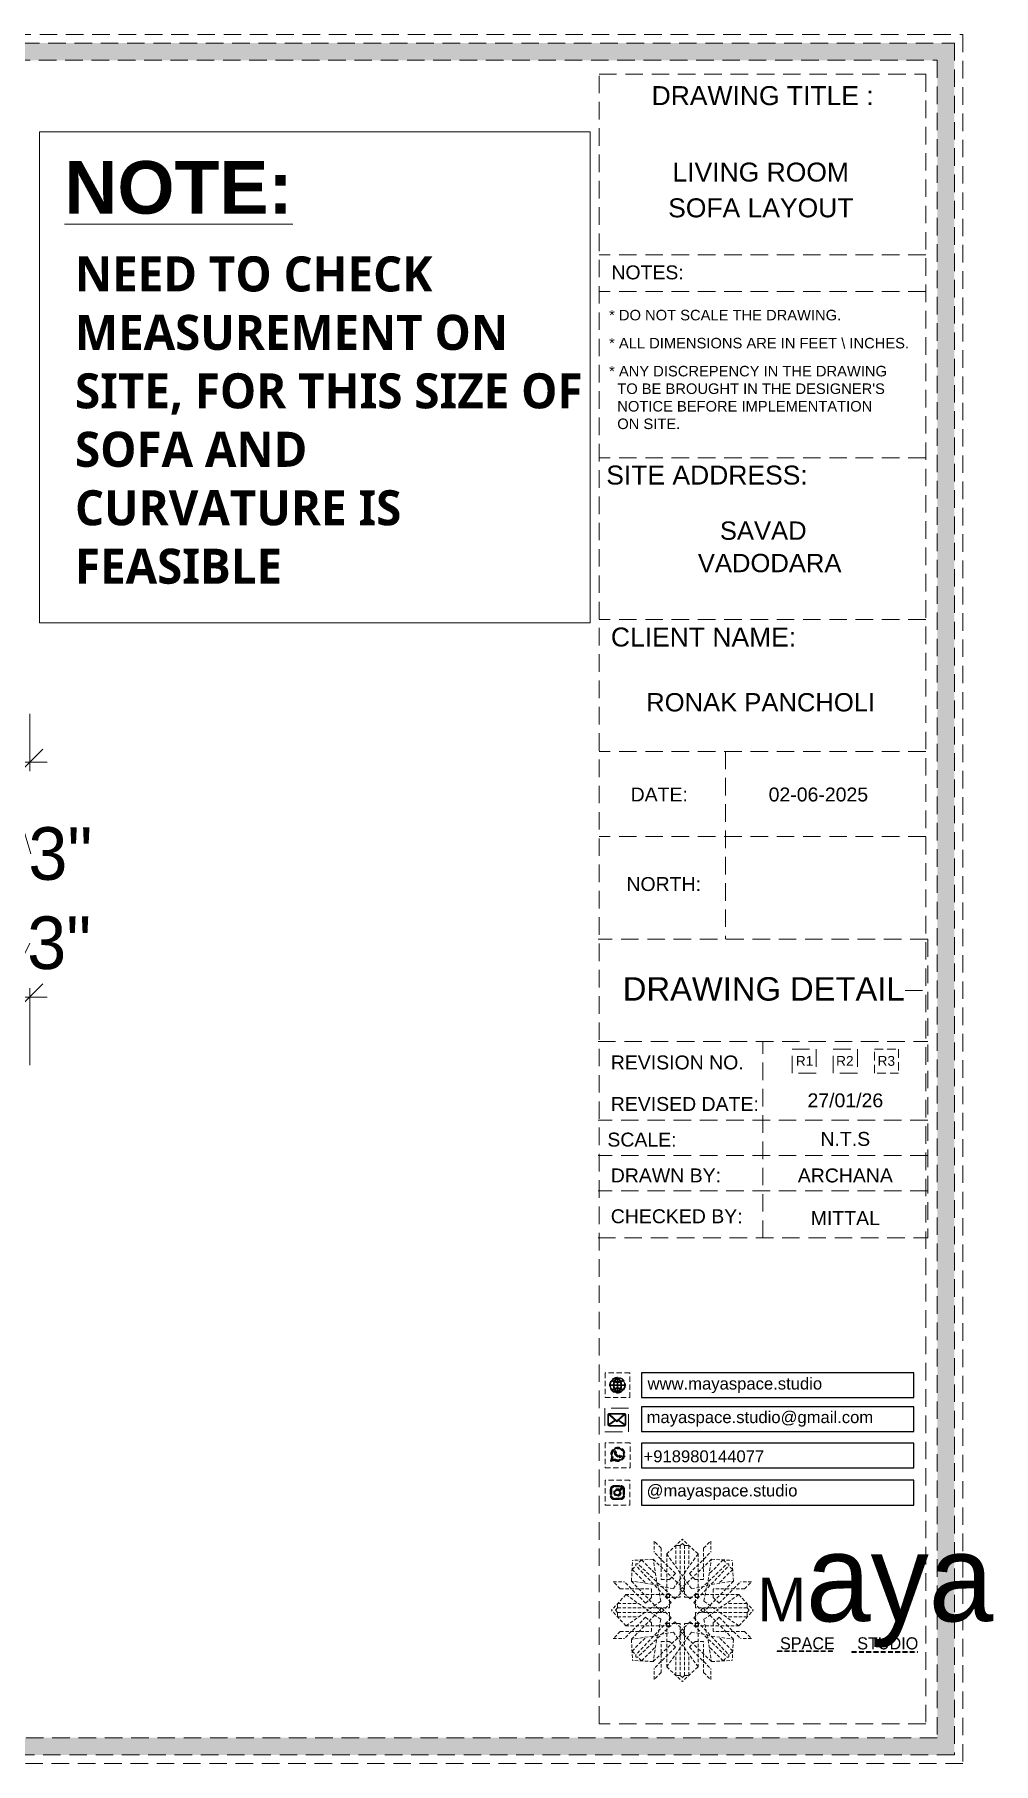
# Model space of a CAD drawing. Header units: millimetres. Extents: x 35877 to 3066687, y -650199 to -40525.
# Drawn here: x 145993.5 to 146048.3, y -179508.4 to -179409.8 of the extents above; entities that cross this region are included whole.
import ezdxf
from ezdxf.enums import TextEntityAlignment as Align

# ---------------------------------------------------------------- set-up
doc = ezdxf.new("R2010")
doc.units = ezdxf.units.MM
doc.header["$MEASUREMENT"] = 0
doc.header["$PDMODE"] = 35
doc.linetypes.add('DASHED', pattern=[0.75, 0.5, -0.25])
doc.linetypes.add('DASHEDX2', pattern=[1.5, 1, -0.5])
doc.layers.get('Defpoints').update_dxf_attribs({"color": 220})
for name, color, linetype, lineweight in [('DIM.', 250, 'Continuous', 13), ('Dimension', 10, 'DASHEDX2', 20), ('furniture dimensions', 1, 'DASHED', 0), ('NAME PLATE', 7, 'Continuous', 25), ('wall', 7, 'Continuous', 30)]:
    doc.layers.add(name, color=color, linetype=linetype, lineweight=lineweight)
doc.styles.add('Arial', font='arial.ttf')
doc.styles.add('century g', font='GOTHIC.TTF')
doc.styles.get("Standard").update_dxf_attribs({"font": 'arial.ttf', "height": 6})
doc.styles.add('style4', font='ARIALN.TTF')
doc.dimstyles.new('Archana', dxfattribs={"dimtxt": 2, "dimasz": 0.75, "dimexe": 0.5, "dimexo": 0.5, "dimgap": 0, "dimtad": 0, "dimzin": 0, "dimdsep": 46, "dimlunit": 4, "dimtxsty": 'century g', "dimblk": 'OBLIQUE', "dimcen": 0, "dimdle": 1, "dimclrd": 256, "dimclre": 256, "dimclrt": 256, "dimadec": 0, "dimazin": 0, "dimtfac": 1, "dimtofl": 0, "dimtmove": 1, "dimatfit": 3, "dimfxl": 1, "dimfxlon": 1, "dimtolj": 1, "dimtzin": 0, "dimlwd": -1, "dimlwe": -1, "dimarcsym": 0})

# ---------------------------------------------------------------- blocks, each defined once
blk = doc.blocks.new('_Oblique')
at = {"layer": 'wall', "color": 0, "lineweight": -2}
blk.add_line((-0.5, -0.5), (0.5, 0.5), dxfattribs=at)
blk = doc.blocks.new('*D787')
at = {"layer": 'Defpoints', "color": 0, "linetype": 'Continuous', "lineweight": 0, "transparency": 16777216}
for p in [(145990.267, -179447.927, 3.712), (145993.267, -179447.927, 3.712), (145993.267, -179451.342)]:
    blk.add_point(p, dxfattribs=at)
at = {"layer": 'furniture dimensions', "color": 5, "linetype": 'ByBlock', "transparency": 16777216}
blk.add_line((145990.267, -179448.577), (145990.267, -179451.842), dxfattribs=at)
at = {"layer": 'furniture dimensions', "color": 5, "linetype": 'Continuous', "transparency": 16777216}
for p, q in [((145993.267, -179448.577), (145993.267, -179451.842)), ((145989.267, -179451.342), (145994.267, -179451.342)), ((145991.767, -179451.342), (145993.335, -179456.568))]:
    blk.add_line(p, q, dxfattribs=at)
at = {"layer": 'furniture dimensions', "color": 5, "linetype": 'Continuous', "transparency": 16777216, "xscale": 1.5, "yscale": 1.5, "zscale": 1.5, "rotation": 180}
blk.add_blockref('_Oblique', (145990.267, -179451.342), dxfattribs=at)
at = {"layer": 'furniture dimensions', "color": 5, "linetype": 'Continuous', "transparency": 16777216, "xscale": 1.5, "yscale": 1.5, "zscale": 1.5}
blk.add_blockref('_Oblique', (145993.267, -179451.342), dxfattribs=at)
at = {"layer": 'furniture dimensions', "linetype": 'Continuous', "lineweight": 0, "transparency": 16777216, "insert": (145995.016, -179456.568), "char_height": 3, "attachment_point": 5, "style": 'century g'}
blk.add_mtext('\\A1;3"', dxfattribs=at)
blk = doc.blocks.new('*D790')
at = {"layer": 'Defpoints', "color": 0, "linetype": 'Continuous', "lineweight": 0, "transparency": 16777216}
for p in [(145990.267, -179464.736), (145990.267, -179479.873, 3.712), (145993.267, -179479.888, 3.712)]:
    blk.add_point(p, dxfattribs=at)
at = {"layer": 'furniture dimensions', "color": 5, "linetype": 'Continuous', "transparency": 16777216}
for p, q in [((145991.767, -179464.736), (145993.267, -179461.657)), ((145990.267, -179468.614), (145990.267, -179464.236)), ((145994.267, -179464.736), (145989.267, -179464.736))]:
    blk.add_line(p, q, dxfattribs=at)
at = {"layer": 'furniture dimensions', "color": 5, "linetype": 'ByBlock', "transparency": 16777216}
blk.add_line((145993.267, -179468.614), (145993.267, -179464.236), dxfattribs=at)
at = {"layer": 'furniture dimensions', "color": 5, "linetype": 'Continuous', "transparency": 16777216, "xscale": 1.5, "yscale": 1.5, "zscale": 1.5, "rotation": 180}
blk.add_blockref('_Oblique', (145990.267, -179464.736), dxfattribs=at)
at = {"layer": 'furniture dimensions', "color": 5, "linetype": 'Continuous', "transparency": 16777216, "xscale": 1.5, "yscale": 1.5, "zscale": 1.5}
blk.add_blockref('_Oblique', (145993.267, -179464.736), dxfattribs=at)
at = {"layer": 'furniture dimensions', "linetype": 'Continuous', "lineweight": 0, "transparency": 16777216, "insert": (145994.948, -179461.657), "char_height": 3, "attachment_point": 5, "style": 'century g'}
blk.add_mtext('\\A1;3"', dxfattribs=at)
blk = doc.blocks.new('FSFSF')
at = {"color": 42, "lineweight": 5, "true_color": 0xe0ac11}
for p, q in [((28600.03, 143.51), (28600.03, 140.16)), ((28602.15, 141.41), (28600.03, 143.51)), ((28602.15, 141.41), (28602.15, 131.95)), ((28603.86, 139.69), (28608.58, 144.08)), ((28607.9, 142.22), (28606.58, 142.22)), ((28606.58, 142.22), (28606.58, 135.84)), ((28607.9, 142.22), (28608.58, 142.85)), ((28607.9, 142.22), (28607.9, 126.58)), ((28613.31, 139.69), (28608.58, 144.08)), ((28609.27, 142.22), (28608.59, 142.85)), ((28609.27, 142.22), (28609.27, 126.58)), ((28609.27, 142.22), (28610.59, 142.22)), ((28610.59, 142.22), (28610.59, 135.84)), ((28615.02, 141.41), (28617.14, 143.51)), ((28615.02, 141.41), (28615.02, 131.95)), ((28617.14, 143.51), (28617.14, 140.16)), ((28593.19, 131.45), (28593.54, 137.71)), ((28593.39, 135), (28594.56, 136.12)), ((28599.8, 138.06), (28593.54, 137.71)), ((28595.12, 136.69), (28594.53, 136.69)), ((28594.56, 136.12), (28594.56, 136.71)), ((28605.17, 124.98), (28594.56, 136.12)), ((28596.24, 137.86), (28595.12, 136.69)), ((28606.27, 126.08), (28595.12, 136.69)), ((28596.24, 137.86), (28600.47, 133.65)), ((28601.03, 130), (28599.8, 138.06)), ((28599.8, 138.05), (28608.58, 129.56)), ((28606.47, 133.76), (28600.03, 140.16)), ((28603.86, 126.58), (28603.86, 139.69)), ((28603.86, 139.69), (28608.58, 133.02)), ((28613.31, 139.69), (28608.59, 133.02)), ((28617.37, 138.05), (28608.59, 129.56)), ((28610.7, 133.76), (28617.14, 140.16)), ((28610.9, 126.08), (28622.05, 136.69)), ((28612.02, 124.98), (28622.62, 136.12)), ((28613.31, 126.58), (28613.31, 139.69)), ((28616.14, 130), (28617.37, 138.06)), ((28620.93, 137.86), (28616.7, 133.65)), ((28617.37, 138.06), (28623.63, 137.71)), ((28620.93, 137.86), (28622.05, 136.69)), ((28622.05, 136.69), (28622.64, 136.69)), ((28622.62, 136.12), (28622.62, 136.71)), ((28623.8, 135), (28622.62, 136.12)), ((28624, 131.45), (28623.65, 137.71)), ((28587.73, 131.22), (28591.08, 131.22)), ((28589.84, 129.1), (28587.73, 131.22)), ((28597.49, 124.78), (28591.08, 131.22)), ((28593.19, 131.45), (28601.69, 122.67)), ((28601.25, 130.22), (28593.19, 131.45)), ((28593.39, 135), (28597.6, 130.78)), ((28604.75, 131.95), (28602.15, 131.95)), ((28606.47, 133.76), (28604.75, 131.95)), ((28605.86, 129.18), (28608.58, 133.02)), ((28611.31, 129.18), (28608.59, 133.02)), ((28610.7, 133.76), (28612.42, 131.95)), ((28612.42, 131.95), (28615.02, 131.95)), ((28623.99, 131.45), (28615.5, 122.67)), ((28615.94, 130.22), (28624, 131.45)), ((28623.8, 135), (28619.59, 130.78)), ((28619.7, 124.78), (28626.1, 131.22)), ((28629.45, 131.22), (28626.1, 131.22)), ((28627.34, 129.1), (28629.45, 131.22)), ((28591.56, 127.39), (28587.17, 122.66)), ((28589.84, 129.1), (28599.29, 129.1)), ((28604.66, 127.39), (28591.56, 127.39)), ((28591.56, 127.39), (28598.23, 122.67)), ((28597.49, 124.78), (28599.29, 126.5)), ((28602.07, 125.39), (28598.23, 122.67)), ((28599.29, 126.5), (28599.29, 129.1)), ((28605.86, 129.18), (28601.03, 130)), ((28602.07, 125.39), (28601.25, 130.22)), ((28603.68, 126.54), (28603.68, 127.39)), ((28604.66, 126.54), (28603.68, 126.54)), ((28604.71, 127.57), (28603.86, 127.57)), ((28607.9, 126.58), (28603.86, 126.58)), ((28604.66, 123.35), (28604.66, 127.39)), ((28604.7, 126.58), (28604.71, 127.57)), ((28606.27, 126.08), (28608.58, 128.27)), ((28607.9, 128.92), (28608.58, 129.56)), ((28607.9, 128.92), (28608.58, 128.27)), ((28609.27, 128.92), (28608.59, 129.56)), ((28609.27, 128.92), (28608.59, 128.27)), ((28610.9, 126.08), (28608.59, 128.27)), ((28609.27, 126.58), (28613.31, 126.58)), ((28611.31, 129.18), (28616.14, 130)), ((28612.46, 126.58), (28612.46, 127.57)), ((28612.46, 127.57), (28613.31, 127.57)), ((28612.52, 123.35), (28612.52, 127.39)), ((28612.52, 127.39), (28625.63, 127.39)), ((28612.52, 126.54), (28613.51, 126.54)), ((28613.51, 126.54), (28613.51, 127.39)), ((28615.12, 125.39), (28615.94, 130.22)), ((28615.12, 125.39), (28618.96, 122.67)), ((28627.34, 129.1), (28617.89, 129.1)), ((28617.89, 126.5), (28617.89, 129.1)), ((28619.7, 124.78), (28617.89, 126.5)), ((28625.63, 127.39), (28618.96, 122.67)), ((28625.63, 127.39), (28630.02, 122.66)), ((28591.56, 117.94), (28587.17, 122.66)), ((28589.03, 123.35), (28588.4, 122.67)), ((28589.03, 121.98), (28588.4, 122.65)), ((28589.03, 123.35), (28589.03, 124.67)), ((28589.03, 124.67), (28595.4, 124.67)), ((28589.03, 123.35), (28604.66, 123.35)), ((28589.03, 121.98), (28604.66, 121.98)), ((28589.03, 121.98), (28589.03, 120.66)), ((28589.03, 120.66), (28595.4, 120.66)), ((28597.49, 120.54), (28591.08, 114.11)), ((28591.56, 117.94), (28598.23, 122.65)), ((28593.19, 113.88), (28601.69, 122.65)), ((28605.17, 120.35), (28594.56, 109.2)), ((28597.49, 120.54), (28599.29, 118.83)), ((28602.07, 119.94), (28598.23, 122.65)), ((28602.33, 123.35), (28601.69, 122.67)), ((28602.33, 121.98), (28601.69, 122.65)), ((28602.33, 123.35), (28602.97, 122.67)), ((28602.33, 121.98), (28602.97, 122.65)), ((28605.17, 124.98), (28602.97, 122.67)), ((28605.17, 120.35), (28602.97, 122.65)), ((28604.66, 121.98), (28604.66, 117.94)), ((28612.02, 124.98), (28614.21, 122.67)), ((28612.02, 120.35), (28614.21, 122.65)), ((28612.02, 120.35), (28622.62, 109.2)), ((28628.16, 123.35), (28612.52, 123.35)), ((28612.52, 121.98), (28612.52, 117.94)), ((28628.16, 121.98), (28612.52, 121.98)), ((28614.85, 123.35), (28614.21, 122.67)), ((28614.85, 121.98), (28614.21, 122.65)), ((28614.85, 123.35), (28615.5, 122.67)), ((28614.85, 121.98), (28615.5, 122.65)), ((28615.12, 119.94), (28618.96, 122.65)), ((28623.99, 113.88), (28615.5, 122.65)), ((28619.7, 120.54), (28617.89, 118.83)), ((28625.63, 117.94), (28618.96, 122.65)), ((28619.7, 120.54), (28626.1, 114.11)), ((28628.16, 124.67), (28621.78, 124.67)), ((28628.16, 120.66), (28621.78, 120.66)), ((28625.63, 117.94), (28630.02, 122.66)), ((28628.16, 123.35), (28628.16, 124.67)), ((28628.16, 123.35), (28628.78, 122.67)), ((28628.16, 121.98), (28628.78, 122.65)), ((28628.16, 121.98), (28628.16, 120.66)), ((28589.84, 116.23), (28587.73, 114.11)), ((28589.84, 116.23), (28599.29, 116.23)), ((28604.66, 117.94), (28591.56, 117.94)), ((28601.25, 115.1), (28593.19, 113.87)), ((28606.27, 119.15), (28595.12, 108.54)), ((28599.29, 118.83), (28599.29, 116.23)), ((28599.8, 107.17), (28608.58, 115.67)), ((28601.03, 115.23), (28599.8, 107.17)), ((28605.86, 116.05), (28601.03, 115.23)), ((28602.07, 119.94), (28601.25, 115.1)), ((28604.66, 118.78), (28603.68, 118.78)), ((28603.68, 118.78), (28603.68, 117.94)), ((28607.9, 118.65), (28603.86, 118.65)), ((28603.86, 118.65), (28603.86, 105.54)), ((28604.71, 117.66), (28603.86, 117.66)), ((28604.7, 118.65), (28604.71, 117.66)), ((28605.86, 116.05), (28608.58, 112.21)), ((28606.27, 119.15), (28608.58, 116.96)), ((28607.9, 103.01), (28607.9, 118.65)), ((28607.9, 116.31), (28608.58, 116.96)), ((28607.9, 116.31), (28608.58, 115.67)), ((28610.9, 119.15), (28608.59, 116.96)), ((28609.27, 116.31), (28608.59, 116.96)), ((28609.27, 116.31), (28608.59, 115.67)), ((28611.31, 116.05), (28608.59, 112.21)), ((28617.37, 107.17), (28608.59, 115.67)), ((28609.27, 118.65), (28613.31, 118.65)), ((28609.27, 103.01), (28609.27, 118.65)), ((28610.9, 119.15), (28622.05, 108.54)), ((28611.31, 116.05), (28616.14, 115.23)), ((28612.46, 118.65), (28612.46, 117.66)), ((28612.46, 117.66), (28613.31, 117.66)), ((28612.52, 118.78), (28613.51, 118.78)), ((28612.52, 117.94), (28625.63, 117.94)), ((28613.31, 118.65), (28613.31, 105.54)), ((28613.51, 118.78), (28613.51, 117.94)), ((28615.12, 119.94), (28615.94, 115.1)), ((28615.94, 115.1), (28624, 113.87)), ((28616.14, 115.23), (28617.37, 107.17)), ((28617.89, 118.83), (28617.89, 116.23)), ((28627.34, 116.23), (28617.89, 116.23)), ((28627.34, 116.23), (28629.45, 114.11)), ((28587.73, 114.11), (28591.08, 114.11)), ((28593.19, 113.87), (28593.54, 107.62)), ((28593.39, 110.32), (28597.6, 114.55)), ((28593.39, 110.32), (28594.56, 109.2)), ((28596.24, 107.37), (28600.47, 111.58)), ((28606.47, 111.47), (28600.03, 105.07)), ((28602.15, 103.82), (28602.15, 113.27)), ((28604.75, 113.27), (28602.15, 113.27)), ((28603.86, 105.54), (28608.58, 112.21)), ((28606.47, 111.47), (28604.75, 113.27)), ((28613.31, 105.54), (28608.59, 112.21)), ((28610.7, 111.47), (28612.42, 113.27)), ((28610.7, 111.47), (28617.14, 105.07)), ((28612.42, 113.27), (28615.02, 113.27)), ((28615.02, 103.82), (28615.02, 113.27)), ((28620.93, 107.37), (28616.7, 111.58)), ((28623.8, 110.32), (28619.59, 114.55)), ((28623.8, 110.32), (28622.62, 109.2)), ((28624, 113.87), (28623.65, 107.62)), ((28629.45, 114.11), (28626.1, 114.11)), ((28599.8, 107.17), (28593.54, 107.52)), ((28595.12, 108.54), (28594.53, 108.54)), ((28594.56, 109.2), (28594.56, 108.61)), ((28596.24, 107.37), (28595.12, 108.54)), ((28600.03, 101.71), (28600.03, 105.07)), ((28603.86, 105.54), (28608.58, 101.15)), ((28606.58, 103.01), (28606.58, 109.38)), ((28613.31, 105.54), (28608.58, 101.15)), ((28610.59, 103.01), (28610.59, 109.38)), ((28617.14, 101.71), (28617.14, 105.07)), ((28617.37, 107.17), (28623.63, 107.52)), ((28620.93, 107.37), (28622.05, 108.54)), ((28622.05, 108.54), (28622.64, 108.54)), ((28622.62, 109.2), (28622.62, 108.61)), ((28602.15, 103.82), (28600.03, 101.71)), ((28607.9, 103.01), (28606.58, 103.01)), ((28607.9, 103.01), (28608.58, 102.38)), ((28609.27, 103.01), (28608.59, 102.38)), ((28609.27, 103.01), (28610.59, 103.01)), ((28615.02, 103.82), (28617.14, 101.71))]:
    blk.add_line(p, q, dxfattribs=at)
blk = doc.blocks.new('hgwg')
at = {"layer": 'Dimension', "true_color": 0xd39e00}
h = blk.add_hatch(color=42, dxfattribs=at)
h.dxf.hatch_style = 1
h.paths.add_polyline_path([(27505.71, 45.05), (27494.27, 45.05), (27494.27, 44.9), (27505.71, 44.9)])
h = blk.add_hatch(color=42, dxfattribs=at)
h.dxf.hatch_style = 1
h.paths.add_polyline_path([(27523.3, 44.9), (27509.68, 44.9), (27509.68, 44.75), (27523.3, 44.75)])
at = {"layer": 'Dimension', "color": 42, "true_color": 0xd39e00}
for p, q in [((27494.27, 45.05), (27505.71, 45.05)), ((27494.27, 44.9), (27494.27, 45.05)), ((27494.27, 44.9), (27505.71, 44.9)), ((27505.71, 45.05), (27505.71, 44.9)), ((27509.68, 44.9), (27523.3, 44.9)), ((27509.68, 44.9), (27509.68, 44.75)), ((27509.68, 44.75), (27523.3, 44.75)), ((27523.3, 44.75), (27523.3, 44.9))]:
    blk.add_line(p, q, dxfattribs=at)
at = {"layer": 'Dimension', "color": 42, "true_color": 0xd39e00, "attachment_point": 1}
for s, width, insert, char_height in [('{\\fCinzel|b0|i0|c0|p2;\\H1.5x;M\\fAmsterdam One|b0|i0|c0|p2;\\H2x;aya}', 85.3277, (27490.17, 69.17), 6), ('{\\fCinzel|b0|i0|c0|p0;SPACE     STUDIO}', 66.129, (27494.83, 47.86), 2.5)]:
    blk.add_mtext_dynamic_manual_height_columns(s, width=width, gutter_width=30, heights=[0], dxfattribs=dict(at, insert=insert, char_height=char_height))
blk = doc.blocks.new('aggerg')
at = {"layer": 'Dimension', "color": 42, "true_color": 0xd39e00}
blk.add_lwpolyline([(-1.41, 1.41), (1.41, 1.41), (1.41, -1.41), (-1.41, -1.41)], close=True, dxfattribs=at)
at = {"layer": 'NAME PLATE', "lineweight": 0, "insert": (-0.03, 0.62), "char_height": 1.151, "width": 2.2458, "attachment_point": 2, "style": 'Arial'}
blk.add_mtext('R3', dxfattribs=at)
blk = doc.blocks.new('QEGW4TG')
at = {"layer": 'Dimension', "true_color": 0x000000}
h = blk.add_hatch(color=18, dxfattribs=at)
h.dxf.hatch_style = 1
h.paths.add_polyline_path([(2.69, 1.93, 0.170513), (2.95, 1.97, 0.190337), (3.11, 2.18, 0.316231), (3.07, 2.28), (2.79, 2.37, 0.273721), (2.69, 2.34, 0.040749), (2.63, 2.27, -0.441282), (2.53, 2.25, -0.11828), (2.06, 2.64, -0.441282), (2.07, 2.74, 0.040749), (2.13, 2.81, 0.290083), (2.14, 2.92), (2.01, 3.18, 0.316231), (1.91, 3.2, 0.190337), (1.73, 3, 0.170513), (1.72, 2.74, 0.252784)], flags=0)
h.paths.add_polyline_path([(1.19, 1.98), (1.03, 1.3, 0.550912), (1.11, 1.23), (1.75, 1.39, 6.344125)])
h.paths.add_polyline_path([(1.81, 1.7), (1.4, 1.6), (1.5, 2.03, -9.071339)], flags=16)
h.paths.add_polyline_path([(3.11, 2.16, -0.17811), (2.95, 1.97, -0.170513), (2.69, 1.93, -0.252784), (1.72, 2.74, -0.170513), (1.73, 3, -0.17811), (1.89, 3.19, -0.370089), (2.01, 3.18), (2.14, 2.92, -0.307185), (2.13, 2.8, -0.041087), (2.06, 2.73, 0.321676), (2.05, 2.65, 0.126524), (2.55, 2.24, 0.312216), (2.62, 2.26, -0.041087), (2.68, 2.34, -0.290673), (2.79, 2.37), (3.07, 2.28, -0.370089)], flags=0)
h = blk.add_hatch(color=18, dxfattribs=at)
h.dxf.hatch_style = 1
h.paths.add_polyline_path([(2.79, 2.37, 0.273721), (2.69, 2.34, 0.040749), (2.63, 2.27, -0.441282), (2.53, 2.25, -0.11828), (2.06, 2.64, -0.441282), (2.07, 2.74, 0.040749), (2.13, 2.81, 0.290083), (2.14, 2.92), (2.01, 3.18, 0.316231), (1.91, 3.2, 0.190337), (1.73, 3, 0.170513), (1.72, 2.74, 0.252784), (2.69, 1.93, 0.170513), (2.95, 1.97, 0.190337), (3.11, 2.18, 0.316231), (3.07, 2.28)])
for p, q in [((1.19, 1.98), (1.03, 1.3)), ((1.1, 1.23), (1.75, 1.39)), ((1.5, 2.03), (1.4, 1.6)), ((1.4, 1.6), (1.81, 1.7)), ((2.01, 3.18), (2.14, 2.92)), ((3.07, 2.28), (2.8, 2.36))]:
    blk.add_line(p, q)
blk.add_lwpolyline([(0, 0), (4.68, 0), (4.68, 4.68), (0, 4.68)], close=True)
for centre, radius, start, end in [((2.39, 2.56), 1.34, 241.4727, 205.6422), ((2.39, 2.56), 1.04, 235.9962, 210.8333), ((1.09, 1.29), 0.0598, 164.8483, 282.1458), ((2.09, 2.87), 0.39, 159.7007, 198.4072), ((2.96, 3.23), 1.33, 201.4218, 258.1669), ((2.07, 2.87), 0.364, 118.9685, 159.3648), ((1.94, 3.12), 0.0896, 41.8985, 123.1344), ((2.11, 2.68), 0.066, 135.9932, 224.8892), ((1.67, 3.16), 0.586, 312.4617, 321.8728), ((3.12, 3.42), 1.31, 216.5455, 243.5279), ((2.05, 2.87), 0.104, 320.3924, 28.6971), ((2.57, 2.3), 0.066, 234.2482, 323.1441), ((3.11, 1.94), 0.586, 137.2645, 146.6756), ((2.76, 2.27), 0.104, 70.4402, 138.745), ((2.75, 2.31), 0.39, 260.7301, 299.4366), ((2.76, 2.29), 0.364, 299.7725, 340.1688), ((3.03, 2.2), 0.0896, 336.0029, 57.2388)]:
    blk.add_arc(centre, radius, start, end)
blk = doc.blocks.new('ASGERG')
at = {"layer": 'Dimension', "true_color": 0x000000}
h = blk.add_hatch(color=18, dxfattribs=at)
h.dxf.hatch_style = 1
h.paths.add_polyline_path([(0.99, 1.7, 0.353872), (1.69, 1.03), (2.96, 1.03, 0.353872), (3.66, 1.7), (3.66, 2.99, 0.353872), (2.96, 3.67), (1.69, 3.67, 0.353872), (0.99, 2.99)])
h.paths.add_polyline_path([(1.27, 2.97, -0.353872), (1.72, 3.4), (2.94, 3.4, -0.353872), (3.38, 2.97), (3.38, 1.72, -0.353872), (2.94, 1.3), (1.72, 1.3, -0.353872), (1.27, 1.72)], flags=16)
h.paths.add_polyline_path([(3.02, 2.35, -1), (1.64, 2.35, -1)], flags=0)
h.paths.add_polyline_path([(2.74, 2.35, -1), (1.92, 2.35, -1)], flags=0)
h.paths.add_polyline_path([(2.86, 3.02, -1), (3.19, 3.02, -1)], flags=0)
h.paths.add_polyline_path([(1.64, 2.35, 1), (3.02, 2.35, 1)], flags=0)
h = blk.add_hatch(color=18, dxfattribs=at)
h.dxf.hatch_style = 1
h.paths.add_polyline_path([(1.64, 2.35, 1), (3.02, 2.35, 1)])
h.paths.add_polyline_path([(2.74, 2.35, -1), (1.92, 2.35, -1)], flags=16)
h = blk.add_hatch(color=18, dxfattribs=at)
h.dxf.hatch_style = 1
h.paths.add_polyline_path([(3.19, 3.02, 1), (2.86, 3.02, 1)])
for p, q in [((1.69, 3.67), (2.96, 3.67)), ((2.94, 3.4), (1.72, 3.4)), ((0.99, 2.99), (0.99, 1.7)), ((1.27, 2.97), (1.27, 1.72)), ((1.69, 1.03), (2.96, 1.03)), ((2.94, 1.3), (1.72, 1.3)), ((3.38, 2.97), (3.38, 1.72)), ((3.66, 2.99), (3.66, 1.7))]:
    blk.add_line(p, q)
blk.add_lwpolyline([(0, 0), (4.68, 0), (4.68, 4.68), (0, 4.68)], close=True)
for centre, radius in [((2.33, 2.35), 0.694), ((2.33, 2.35), 0.414), ((3.02, 3.02), 0.168)]:
    blk.add_circle(centre, radius)
for centre, radius, start, end in [((1.76, 2.89), 0.778, 94.8631, 172.8127), ((1.76, 2.91), 0.491, 94.8631, 172.8127), ((2.9, 2.91), 0.491, 7.1873, 85.1369), ((2.89, 2.89), 0.778, 7.1873, 85.1369), ((1.76, 1.8), 0.778, 187.1873, 265.1369), ((1.76, 1.78), 0.491, 187.1873, 265.1369), ((2.9, 1.78), 0.491, 274.8631, 352.8127), ((2.89, 1.8), 0.778, 274.8631, 352.8127)]:
    blk.add_arc(centre, radius, start, end)
blk = doc.blocks.new('DTGWEGEARG')
at = {"layer": 'Dimension', "true_color": 0x000000}
h = blk.add_hatch(color=18, dxfattribs=at)
h.dxf.hatch_style = 1
h.paths.add_polyline_path([(3.83, 2.34, 1), (0.85, 2.34, 1)])
h.paths.add_polyline_path([(2.51, 1.01, 0.105795), (2.96, 1.58, -0.055205), (3.3, 1.41, -0.169822)], flags=16)
h.paths.add_polyline_path([(2.41, 1.12), (2.41, 1.69, -0.058279), (2.81, 1.63, -0.103353)], flags=16)
h.paths.add_polyline_path([(2.26, 1.13, -0.101741), (1.87, 1.63, -0.057171), (2.26, 1.69)], flags=16)
h.paths.add_polyline_path([(2.17, 1.01, -0.169822), (1.38, 1.41, -0.055205), (1.72, 1.58, 0.105795)], flags=16)
h.paths.add_polyline_path([(3.02, 1.72, 0.081336), (3.13, 2.27), (3.68, 2.27, -0.152069), (3.4, 1.52, 0.05687)], flags=16)
h.paths.add_polyline_path([(2.87, 1.77, 0.061945), (2.41, 1.84), (2.41, 2.27), (2.98, 2.27, -0.081344)], flags=16)
h.paths.add_polyline_path([(2.26, 1.84, 0.060923), (1.8, 1.77, -0.081344), (1.7, 2.27), (2.26, 2.27)], flags=16)
h.paths.add_polyline_path([(1.66, 1.72, 0.05687), (1.28, 1.52, -0.152069), (1, 2.27), (1.55, 2.27, 0.081336)], flags=16)
h.paths.add_polyline_path([(2.41, 2.42), (2.41, 2.83, 0.061945), (2.87, 2.91, -0.080009), (2.98, 2.42)], flags=16)
h.paths.add_polyline_path([(3.13, 2.42, 0.080116), (3.02, 2.96, 0.05687), (3.4, 3.16, 0.028258), (3.3, 3.27, -0.055205), (2.96, 3.1, 0.105795), (2.51, 3.67, -0.36029), (3.68, 2.42)], flags=16)
h.paths.add_polyline_path([(2.26, 2.42), (1.7, 2.42, -0.080009), (1.8, 2.91, 0.060923), (2.26, 2.84)], flags=16)
h.paths.add_polyline_path([(1.55, 2.42), (1, 2.42, -0.150466), (1.28, 3.16, 0.05687), (1.66, 2.96, 0.080116)], flags=16)
h.paths.add_polyline_path([(2.41, 2.98), (2.41, 3.56, -0.103353), (2.81, 3.05, -0.058279)], flags=16)
h.paths.add_polyline_path([(2.26, 2.99, -0.057171), (1.87, 3.05, -0.101741), (2.26, 3.55)], flags=16)
h.paths.add_polyline_path([(1.72, 3.1, -0.055205), (1.38, 3.27, -0.169822), (2.17, 3.67, 0.105795)], flags=16)
blk.add_lwpolyline([(0, 0), (4.68, 0), (4.68, 4.68), (0, 4.68)], close=True)
at = {"layer": 'Dimension', "color": 18, "true_color": 0x000000}
for p, q in [((2.26, 3.55), (2.26, 2.99)), ((2.41, 3.56), (2.41, 2.98)), ((1, 2.42), (1.55, 2.42)), ((1, 2.27), (1.55, 2.27)), ((1.7, 2.42), (2.26, 2.42)), ((1.7, 2.27), (2.26, 2.27)), ((2.26, 2.84), (2.26, 2.42)), ((2.26, 2.27), (2.26, 1.84)), ((2.26, 1.69), (2.26, 1.13)), ((2.41, 2.83), (2.41, 2.42)), ((2.41, 2.42), (2.98, 2.42)), ((2.41, 2.27), (2.98, 2.27)), ((2.41, 2.27), (2.41, 1.84)), ((2.41, 1.69), (2.41, 1.12)), ((3.13, 2.42), (3.68, 2.42)), ((3.13, 2.27), (3.68, 2.27))]:
    blk.add_line(p, q, dxfattribs=at)
blk.add_circle((2.34, 2.34), 1.49, dxfattribs=at)
for centre, radius, start, end in [((2.34, 2.34), 1.34, 97.3549, 135.9073), ((2.34, 4.74), 1.75, 236.7417, 249.3811), ((3.28, 2.34), 1.73, 129.9301, 154.0867), ((3.28, 2.34), 1.58, 130.1073, 153.3446), ((1.4, 2.34), 1.58, 26.6554, 50.2584), ((2.34, 2.34), 1.34, 3.3907, 82.6451), ((1.4, 2.34), 1.73, 25.9133, 50.0699), ((2.34, 4.74), 1.75, 290.6189, 303.2583), ((2.34, 2.34), 1.34, 142.3819, 176.6093), ((2.34, 2.34), 1.34, 183.0315, 217.6181), ((2.34, 4.74), 1.9, 236.1399, 249.1595), ((2.34, -0.06), 1.9, 110.8405, 123.8601), ((2.34, -0.06), 1.75, 110.6189, 123.2583), ((2.34, 2.34), 1.34, 224.0927, 262.6451), ((3.28, 2.34), 1.73, 159.0567, 177.3789), ((3.28, 2.34), 1.73, 182.3435, 200.9433), ((3.28, 2.34), 1.58, 158.8325, 177.1302), ((3.28, 2.34), 1.58, 182.5658, 201.1675), ((3.28, 2.34), 1.73, 205.9133, 230.0699), ((2.34, 4.74), 1.9, 253.6799, 267.6253), ((2.34, -0.06), 1.9, 92.3747, 106.3201), ((2.34, 4.74), 1.75, 254.3336, 267.422), ((2.34, -0.06), 1.75, 92.578, 105.6664), ((3.28, 2.34), 1.58, 206.6554, 229.8927), ((2.34, 4.74), 1.75, 272.3248, 285.6664), ((2.34, 4.74), 1.9, 272.1415, 286.3201), ((2.34, -0.06), 1.9, 73.6799, 87.8585), ((2.34, -0.06), 1.75, 74.3336, 87.6752), ((1.4, 2.34), 1.58, 309.7416, 333.3446), ((1.4, 2.34), 1.73, 309.9301, 334.0867), ((2.34, 2.34), 1.34, 277.3549, 315.9073), ((1.4, 2.34), 1.58, 2.8698, 21.1675), ((1.4, 2.34), 1.58, 338.8325, 357.4342), ((2.34, -0.06), 1.75, 56.7417, 69.3811), ((2.34, 4.74), 1.9, 290.8405, 303.8601), ((1.4, 2.34), 1.73, 2.6211, 20.9433), ((1.4, 2.34), 1.73, 339.0567, 357.6565), ((2.34, -0.06), 1.9, 56.1399, 69.1595), ((2.34, 2.34), 1.34, 322.3819, 356.9685)]:
    blk.add_arc(centre, radius, start, end, dxfattribs=at)

msp = doc.modelspace()

# ---------------------------------------------------------------- hatches: boundary and pattern name
at = {"layer": 'Dimension', "true_color": 0xd39e00, "transparency": 33554687}
h = msp.add_hatch(color=42, dxfattribs=at)
h.paths.add_polyline_path([(145907.3229, -179410.3259), (145907.3229, -179507.9588), (146046.0305, -179507.9588), (146046.0305, -179410.3259)])
h.paths.add_polyline_path([(145908.2964, -179411.2994), (146045.057, -179411.2994), (146045.057, -179506.9853), (145908.2964, -179506.9853)], flags=16)
at = {"layer": 'Dimension', "true_color": 0x000000, "transparency": 33554687}
h = msp.add_hatch(color=18, dxfattribs=at)
h.dxf.hatch_style = 1
h.paths.add_polyline_path([(146027.1753, -179489.2026, 0.4142136), (146027.2787, -179489.0992), (146027.2787, -179488.5824, 0.4142136), (146027.1753, -179488.4791), (146026.3542, -179488.4791, 0.4142136), (146026.2508, -179488.5824), (146026.2508, -179489.0992, 0.4142136), (146026.3542, -179489.2026)])
h.paths.add_polyline_path([(146026.841, -179488.8912), (146027.221, -179489.1449, -0.1989124), (146027.1753, -179489.1638), (146026.3542, -179489.1638, -0.1989124), (146026.3085, -179489.1449), (146026.6885, -179488.8912), (146026.7648, -179488.9625)], flags=16)
h.paths.add_polyline_path([(146026.7648, -179488.9095), (146026.3468, -179488.5183, -0.0287833), (146026.3542, -179488.5178), (146027.1753, -179488.5178, -0.0287833), (146027.1828, -179488.5183)], flags=16)
h.paths.add_polyline_path([(146026.87, -179488.864), (146027.2204, -179488.5361, -0.2024819), (146027.2399, -179488.5824), (146027.2399, -179489.0992, -0.043076), (146027.239, -179489.1103)], flags=16)
h.paths.add_polyline_path([(146026.6595, -179488.864), (146026.2905, -179489.1103, -0.043076), (146026.2896, -179489.0992), (146026.2896, -179488.5824, -0.2024819), (146026.3091, -179488.5361)], flags=16)

# ---------------------------------------------------------------- linework, layer by layer
at = {"color": 18, "true_color": 0x000000, "transparency": 33554687, "elevation": 5.5414}
for points in [[(146028.1729, -179487.5837), (146043.7149, -179487.5837), (146043.7149, -179486.1632), (146028.1729, -179486.1632)], [(146028.1729, -179489.5225), (146043.7149, -179489.5225), (146043.7149, -179488.102), (146028.1729, -179488.102)], [(146028.1801, -179491.5906), (146043.7149, -179491.5906), (146043.7149, -179490.1701), (146028.1801, -179490.1701)], [(146028.1729, -179493.708), (146043.7149, -179493.708), (146043.7149, -179492.2875), (146028.1729, -179492.2875)]]:
    msp.add_lwpolyline(points, close=True, dxfattribs=at)
at = {"layer": 'Dimension', "color": 42, "true_color": 0xd39e00, "transparency": 33554687}
for p, q in [((146044.398, -179422.3993, 5.5414), (146025.7598, -179422.3993, 5.5414)), ((146044.398, -179424.499, 5.5414), (146025.7598, -179424.499, 5.5414)), ((146044.398, -179433.9717, 5.5414), (146025.7598, -179433.9717, 5.5414)), ((146044.398, -179443.2101, 5.5414), (146025.7598, -179443.2101, 5.5414)), ((146044.398, -179450.7377, 5.5414), (146025.7598, -179450.7377, 5.5414)), ((146032.9711, -179450.7377, 5.5414), (146032.9711, -179461.4378, 5.5414)), ((146044.398, -179455.5811, 5.5414), (146025.7598, -179455.5811, 5.5414)), ((146044.5109, -179461.4378, 5.5414), (146025.7022, -179461.4378, 5.5414)), ((146044.5109, -179461.4378, 5.5414), (146044.5109, -179478.4736, 5.5414)), ((146043.2135, -179464.3582, 5.5414), (146044.5109, -179464.3582, 5.5414)), ((146025.7022, -179467.2786, 5.5414), (146044.5109, -179467.2786, 5.5414)), ((146035.1065, -179478.4736, 5.5414), (146035.1065, -179467.2786, 5.5414)), ((146044.5109, -179471.7566, 5.5414), (146025.7022, -179471.7566, 5.5414)), ((146044.5109, -179473.7734, 5.5414), (146025.7022, -179473.7734, 5.5414)), ((146044.5109, -179475.7901, 5.5414), (146025.7022, -179475.7901, 5.5414)), ((146025.7022, -179478.4736, 5.5414), (146044.5109, -179478.4736, 5.5414))]:
    msp.add_line(p, q, dxfattribs=at)
at = {"layer": 'Dimension', "color": 18, "true_color": 0x000000, "transparency": 33554687}
for p, q in [((146026.2508, -179488.5824, 5.5414), (146026.2508, -179489.0992, 5.5414)), ((146026.2896, -179488.5824, 5.5414), (146026.2896, -179489.0992, 5.5414)), ((146026.2905, -179489.1103, 5.5414), (146026.6595, -179488.864, 5.5414)), ((146026.3085, -179489.1449, 5.5414), (146026.6885, -179488.8912, 5.5414)), ((146026.3091, -179488.5361, 5.5414), (146026.6595, -179488.864, 5.5414)), ((146026.3468, -179488.5183, 5.5414), (146026.7648, -179488.9095, 5.5414)), ((146026.3542, -179488.4791, 5.5414), (146027.1753, -179488.4791, 5.5414)), ((146026.3542, -179488.5178, 5.5414), (146027.1753, -179488.5178, 5.5414)), ((146026.6885, -179488.8912, 5.5414), (146026.7648, -179488.9625, 5.5414)), ((146026.7648, -179488.9095, 5.5414), (146027.1828, -179488.5183, 5.5414)), ((146026.7648, -179488.9625, 5.5414), (146026.841, -179488.8912, 5.5414)), ((146027.221, -179489.1449, 5.5414), (146026.841, -179488.8912, 5.5414)), ((146026.87, -179488.864, 5.5414), (146027.2204, -179488.5361, 5.5414)), ((146027.239, -179489.1103, 5.5414), (146026.87, -179488.864, 5.5414)), ((146027.2399, -179488.5824, 5.5414), (146027.2399, -179489.0992, 5.5414)), ((146027.2787, -179488.5824, 5.5414), (146027.2787, -179489.0992, 5.5414)), ((146026.3542, -179489.1638, 5.5414), (146027.1753, -179489.1638, 5.5414)), ((146026.3542, -179489.2026, 5.5414), (146027.1753, -179489.2026, 5.5414))]:
    msp.add_line(p, q, dxfattribs=at)
at = {"layer": 'Dimension', "color": 42, "true_color": 0xd39e00, "transparency": 33554687, "elevation": 5.5414}
for points in [[(145906.8362, -179409.8392), (146046.5172, -179409.8392), (146046.5172, -179508.4455), (145906.8362, -179508.4455)], [(145907.3229, -179410.3259), (146046.0305, -179410.3259), (146046.0305, -179507.9588), (145907.3229, -179507.9588)], [(145908.2964, -179411.2994), (146045.057, -179411.2994), (146045.057, -179506.9853), (145908.2964, -179506.9853)], [(146025.7598, -179506.1841), (146025.7598, -179412.1006), (146044.398, -179412.1006), (146044.398, -179506.1841)], [(146036.7714, -179467.7119), (146038.1439, -179467.7119), (146038.1439, -179469.0844), (146036.7714, -179469.0844)], [(146039.1225, -179467.7119), (146040.495, -179467.7119), (146040.495, -179469.0844), (146039.1225, -179469.0844)]]:
    msp.add_lwpolyline(points, close=True, dxfattribs=at)
at = {"layer": 'Dimension', "transparency": 33554687, "elevation": 5.5414}
msp.add_lwpolyline([(146026.0886, -179489.5332), (146027.4395, -179489.5332), (146027.4395, -179488.1823), (146026.0886, -179488.1823)], close=True, dxfattribs=at)
at = {"layer": 'Dimension', "color": 18, "true_color": 0x000000, "transparency": 33554687}
for centre, radius, start, end in [((146026.3542, -179488.5824, 5.5414), 0.1034, 90, 180), ((146026.3542, -179489.0992, 5.5414), 0.1034, 180, 270), ((146026.3542, -179488.5824, 5.5414), 0.0646, 134.21354, 180), ((146026.3542, -179489.0992, 5.5414), 0.0646, 180, 189.86619), ((146026.3542, -179489.0992, 5.5414), 0.0646, 224.999954, 270), ((146026.3542, -179488.5824, 5.5414), 0.0646, 90, 96.594811), ((146027.1753, -179488.5824, 5.5414), 0.1034, 0, 90), ((146027.1753, -179488.5824, 5.5414), 0.0646, 83.405189, 90), ((146027.1753, -179489.0992, 5.5414), 0.1034, 270, 0), ((146027.1753, -179489.0992, 5.5414), 0.0646, 270, 315.000046), ((146027.1753, -179488.5824, 5.5414), 0.0646, 0, 45.78646), ((146027.1753, -179489.0992, 5.5414), 0.0646, 350.13381, 0)]:
    msp.add_arc(centre, radius, start, end, dxfattribs=at)
at = {"layer": 'furniture dimensions', "color": 18, "linetype": 'ByBlock', "lineweight": 0, "true_color": 0x000000, "transparency": 33554687}
msp.add_lwpolyline([(145993.8189, -179415.3812), (146025.2406, -179415.3812), (146025.2406, -179443.3933), (145993.8189, -179443.3933)], close=True, dxfattribs=at)

# ---------------------------------------------------------------- block references
at = {"layer": 'Dimension', "transparency": 33554687, "xscale": 0.303661179887899, "yscale": 0.303661179887899, "zscale": 0.303661179887899}
msp.add_blockref('DTGWEGEARG', (146026.096, -179487.5837, 5.5414), dxfattribs=at)
at = {"layer": 'Dimension', "color": 42, "true_color": 0xd39e00, "transparency": 33554687}
for name, p, xscale, yscale, zscale in [('QEGW4TG', (146026.1032, -179491.5906, 5.5414), 0.303661179887899, 0.303661179887899, 0.303661179887899), ('ASGERG', (146026.096, -179493.708, 5.5414), 0.303661179887899, 0.303661179887899, 0.303661179887899), ('FSFSF', (140625.8749, -179522.8817, 5.5414), 0.188916503471581, 0.188916503471581, 0.188916503471581), ('hgwg', (138455.9326, -179514.447, 5.5414), 0.2756936454156189, 0.2756936454156189, 0.2756936454156189)]:
    msp.add_blockref(name, p, dxfattribs=dict(at, xscale=xscale, yscale=yscale, zscale=zscale))
at = {"layer": 'NAME PLATE', "transparency": 33554687, "xscale": 0.4867384436384656, "yscale": 0.4867384436384656, "zscale": 0.4867384436384656}
msp.add_blockref('aggerg', (146042.1598, -179468.3981, 5.5414), dxfattribs=at)

# ---------------------------------------------------------------- texts
at = {"color": 18, "true_color": 0x000000, "transparency": 33554687, "char_height": 0.678975, "attachment_point": 1}
for s, width, gutter_width, insert in [('www.mayaspace.studio', 4.559627, 3.814, (146028.5235, -179486.4406, 5.5414)), ('mayaspace.studio@gmail.com', 2.844611, 2.3795, (146028.4694, -179488.3561, 5.5414)), ('+918980144077', 11.092659, 2.3795, (146028.2937, -179490.5896, 5.5414)), ('@mayaspace.studio', 2.844611, 2.3795, (146028.4694, -179492.5416, 5.5414))]:
    msp.add_mtext_dynamic_manual_height_columns(s, width=width, gutter_width=gutter_width, heights=[0], dxfattribs=dict(at, insert=insert))
at = {"layer": 'DIM.', "color": 1, "transparency": 33554687, "insert": (145995.2454, -179417.0551, 0.1188), "char_height": 3, "attachment_point": 1}
msp.add_mtext_dynamic_manual_height_columns('{\\fArial|b1|i0|c0|p34;\\LNOTE:}', width=111.558836, gutter_width=1, heights=[0], dxfattribs=at)
at = {"layer": 'furniture dimensions', "color": 1, "transparency": 33554687, "insert": (146010.3533, -179431.8406), "char_height": 2, "width": 29.003924, "attachment_point": 5, "style": 'style4'}
msp.add_mtext('\\pxql;{\\fMalgun Gothic|b1|i0|c0|p34;\\C256;\\c0;NEED TO CHECK MEASUREMENT ON SITE, FOR THIS SIZE OF SOFA AND CURVATURE IS FEASIBLE}', dxfattribs=at)
at = {"layer": 'NAME PLATE', "transparency": 33554687, "style": 'Arial'}
for s, height, p in [('DRAWING TITLE : ', 1.081281, (146035.2999, -179413.8612, 5.5414)), ('LIVING ROOM', 1.081281, (146034.9811, -179418.2232, 5.5414)), ('SOFA LAYOUT', 1.081281, (146034.9858, -179420.2624, 5.5414)), ('NOTES:', 0.79448, (146028.5246, -179423.7999, 5.5414)), ('SITE ADDRESS:', 1.081281, (146031.915, -179435.5036, 5.5414)), (' SAVAD ', 1.04526, (146035.1245, -179438.6537, 5.4919)), ('VADODARA', 1.04526, (146035.4911, -179440.5023, 5.4919)), ('CLIENT NAME:', 1.081281, (146031.718, -179444.742, 5.5414)), ('RONAK PANCHOLI    ', 1.04526, (146035.7886, -179448.4447, 5.4919)), ('DATE:', 0.79448, (146029.1909, -179453.5781, 5.5414)), ('02-06-2025', 0.79448, (146038.2703, -179453.5781, 5.5414)), ('NORTH:', 0.79448, (146029.4444, -179458.6857, 5.5414)), ('DRAWING DETAIL', 1.336815, (146035.1506, -179464.9381, 5.5414)), ('REVISION NO.', 0.794478, (146030.2168, -179468.862, 5.5414)), ('REVISED DATE: ', 0.794478, (146030.8029, -179471.2308, 5.5414)), ('SCALE:', 0.79448, (146028.205, -179473.2628, 5.5414)), ('DRAWN BY:', 0.79448, (146029.5689, -179475.3043, 5.5414)), ('ARCHANA', 0.79448, (146039.8087, -179475.3074, 5.5414)), ('CHECKED BY:', 0.794478, (146030.1861, -179477.6351, 5.5414)), ('MITTAL', 0.79448, (146039.8087, -179477.7406, 5.5414))]:
    msp.add_text(s, height=height, dxfattribs=at).set_placement(p, align=Align.CENTER)
for s, p in [('R1', (146036.9817, -179468.6568, 5.5414)), ('R2', (146039.2816, -179468.6568, 5.5414))]:
    msp.add_text(s, height=0.56007, dxfattribs=at).set_placement(p)
at = {"layer": 'NAME PLATE', "transparency": 33554687, "char_height": 0.600887, "width": 23.215382, "attachment_point": 1, "style": 'Arial'}
for s, insert in [('* DO NOT SCALE THE DRAWING.', (146026.329, -179425.5387, 5.5414)), ('* ALL DIMENSIONS ARE IN FEET \\\\ INCHES.', (146026.329, -179427.1366, 5.5414)), ("* ANY DISCREPENCY IN THE DRAWING \\P  TO BE BROUGHT IN THE DESIGNER'S\\P  NOTICE BEFORE IMPLEMENTATION \\P  ON SITE.", (146026.329, -179428.7345, 5.5414))]:
    msp.add_mtext(s, dxfattribs=dict(at, insert=insert))
at = {"layer": 'NAME PLATE', "lineweight": 0, "transparency": 33554687, "char_height": 0.79448, "attachment_point": 2, "style": 'Arial'}
for s, insert, width in [('27/01/26', (146039.8087, -179470.2293, 5.5414), 6.885072), ('N.T.S', (146039.8087, -179472.4285, 5.5414), 1.550606)]:
    msp.add_mtext(s, dxfattribs=dict(at, insert=insert, width=width))

# ---------------------------------------------------------------- dimensions: what is measured, and where the dimension line sits
at = {"layer": 'furniture dimensions', "color": 5, "linetype": 'Continuous', "lineweight": 0, "transparency": 33554687}
dim = msp.add_linear_dim(base=(145993.2674, -179451.3418), p1=(145990.2674, -179447.9271, 3.7123), p2=(145993.2674, -179447.9271, 3.7123), dimstyle='Archana', override={"dimtxt": 3, "dimasz": 1.5, "dimdec": 0, "dimclrd": 5, "dimclre": 5, "dimfxl": 4}, dxfattribs=at)
dim.commit()
dim.dimension.update_dxf_attribs({"geometry": '*D787', "text_midpoint": (145993.3353, -179456.5682)})
dim = msp.add_linear_dim(base=(145990.2673, -179464.7357), p1=(145993.2674, -179479.8885, 3.7123), p2=(145990.2673, -179479.8727, 3.7123), angle=180, dimstyle='Archana', override={"dimtxt": 3, "dimasz": 1.5, "dimdec": 0, "dimclrd": 5, "dimclre": 5, "dimfxl": 4}, dxfattribs=at)
dim.commit()
dim.dimension.update_dxf_attribs({"geometry": '*D790', "text_midpoint": (145993.2674, -179461.6572), "dimtype": 160})

doc.saveas('drawing.dxf')
